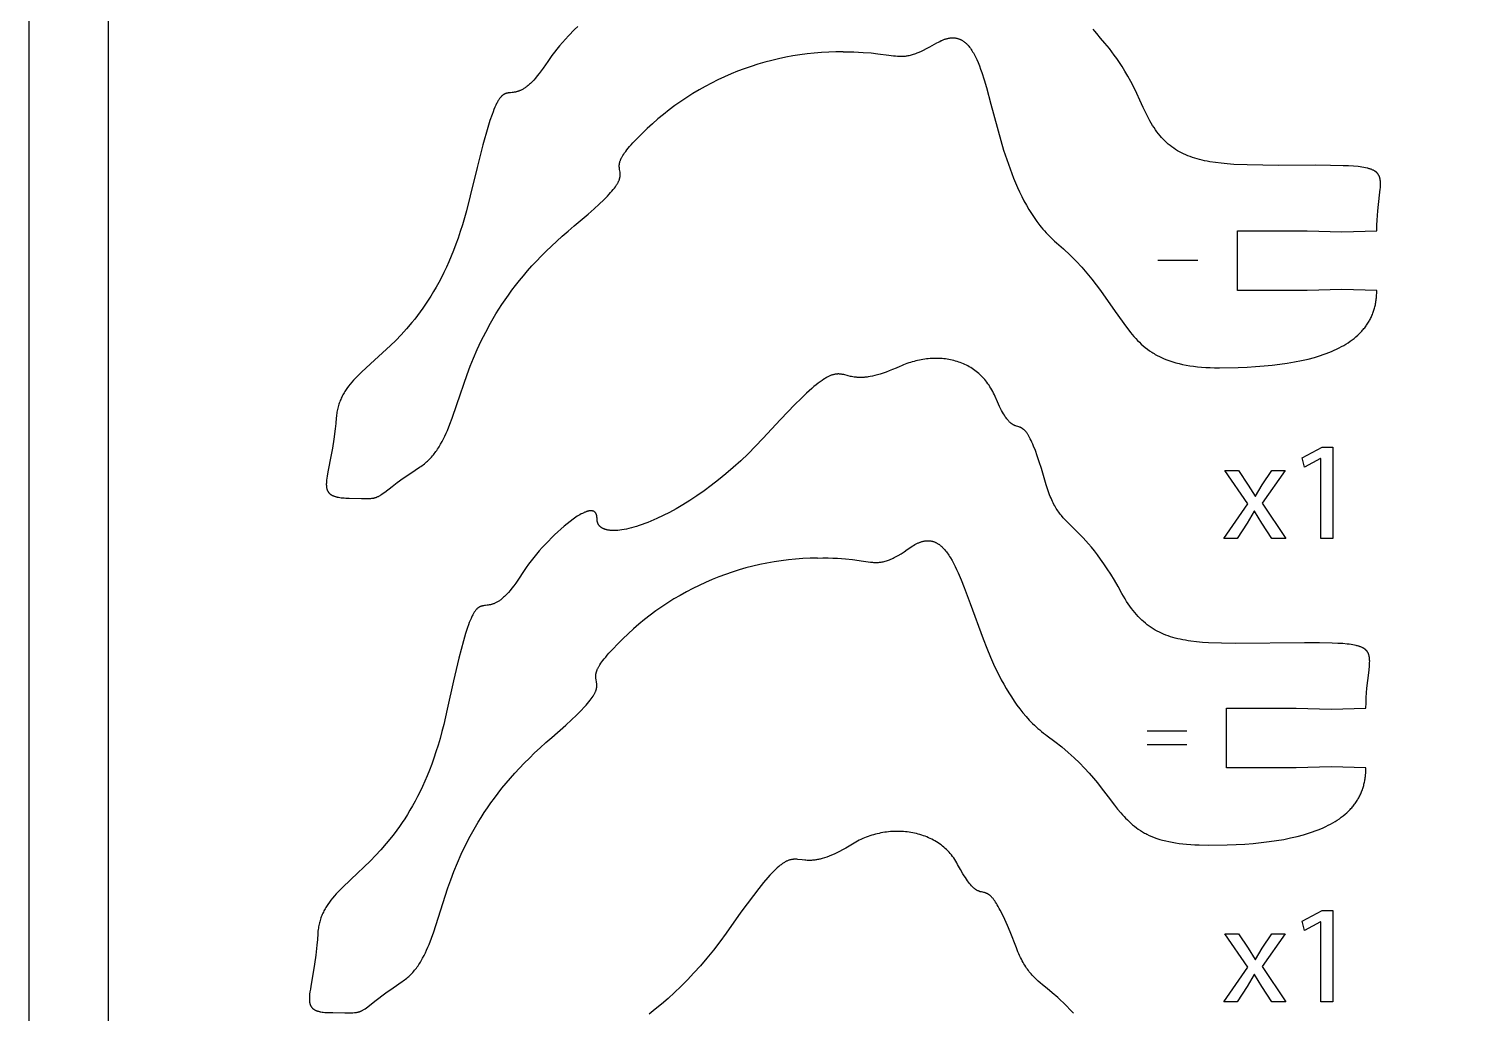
# Model space of a CAD drawing. Extents: x 2 to 317, y 2 to 152.
# Drawn here: x 1.8 to 74.8, y 71 to 120.5 of the extents above; entities that cross this region are included whole.
import ezdxf

# ---------------------------------------------------------------- set-up
doc = ezdxf.new("R2010")
doc.units = 0
doc.header["$MEASUREMENT"] = 0
doc.layers.add('DEFAULT', color=18, linetype='CONTINUOUS')

msp = doc.modelspace()

# ---------------------------------------------------------------- linework, layer by layer
at = {"layer": 'DEFAULT', "color": 1}
for p, q in [((62.554, 107.321), (62.554, 110.319)), ((62.554, 110.319), (66.053, 110.319)), ((66.053, 110.319), (67.803, 110.27)), ((67.803, 110.27), (69.553, 110.319)), ((66.053, 107.321), (62.554, 107.321)), ((67.803, 107.37), (66.053, 107.321)), ((69.553, 107.321), (67.803, 107.37)), ((62.009, 83.34), (62.009, 86.339)), ((62.009, 86.339), (65.509, 86.339)), ((65.509, 86.339), (67.259, 86.289)), ((67.259, 86.289), (69.008, 86.339)), ((65.509, 83.34), (62.009, 83.34)), ((67.259, 83.389), (65.509, 83.34)), ((69.008, 83.34), (67.259, 83.389))]:
    msp.add_line(p, q, dxfattribs=at)
at = {"layer": 'DEFAULT', "color": 250}
for p, q in [((60.554, 108.819), (58.557, 108.819)), ((60.009, 85.184), (58.012, 85.184)), ((60.009, 84.493), (58.012, 84.493))]:
    msp.add_line(p, q, dxfattribs=at)
at = {"layer": 'DEFAULT', "color": 6}
for p, q in [((63.074, 96.609), (61.917, 98.282)), ((61.917, 98.282), (62.608, 98.282)), ((62.608, 98.282), (63.096, 97.548)), ((64.952, 98.282), (63.787, 96.631)), ((63.801, 97.555), (64.281, 98.282)), ((64.281, 98.282), (64.952, 98.282)), ((63.096, 97.548), (63.441, 96.99)), ((63.462, 96.99), (63.801, 97.555)), ((61.861, 94.866), (63.074, 96.609)), ((63.441, 96.99), (63.462, 96.99)), ((63.787, 96.631), (64.986, 94.866)), ((63.039, 95.636), (62.545, 94.866)), ((63.399, 96.228), (63.039, 95.636)), ((63.413, 96.228), (63.399, 96.228)), ((63.78, 95.636), (63.413, 96.228)), ((64.281, 94.866), (63.78, 95.636)), ((62.545, 94.866), (61.861, 94.866)), ((64.986, 94.866), (64.281, 94.866)), ((63.074, 73.337), (61.917, 75.01)), ((61.917, 75.01), (62.608, 75.01)), ((62.608, 75.01), (63.096, 74.276)), ((64.952, 75.01), (63.787, 73.359)), ((63.801, 74.283), (64.281, 75.01)), ((64.281, 75.01), (64.952, 75.01)), ((63.096, 74.276), (63.441, 73.718)), ((63.462, 73.718), (63.801, 74.283)), ((61.861, 71.594), (63.074, 73.337)), ((63.441, 73.718), (63.462, 73.718)), ((63.787, 73.359), (64.986, 71.594)), ((63.039, 72.364), (62.545, 71.594)), ((63.399, 72.956), (63.039, 72.364)), ((63.413, 72.956), (63.399, 72.956)), ((63.78, 72.364), (63.413, 72.956)), ((64.281, 71.594), (63.78, 72.364)), ((62.545, 71.594), (61.861, 71.594)), ((64.986, 71.594), (64.281, 71.594))]:
    msp.add_line(p, q, dxfattribs=at)
for points in [[(316.836, 1.693), (1.836, 1.693), (1.836, 151.693), (316.836, 151.693)], [(145.836, 7.693), (5.836, 7.693), (5.836, 147.693), (145.836, 147.693)], [(66.736, 98.875), (66.722, 98.875), (65.925, 98.444), (65.804, 98.917), (66.807, 99.454), (67.336, 99.454), (67.336, 94.866), (66.736, 94.866)], [(66.736, 75.603), (66.722, 75.603), (65.925, 75.172), (65.804, 75.645), (66.807, 76.182), (67.336, 76.182), (67.336, 71.594), (66.736, 71.594)]]:
    msp.add_lwpolyline(points, close=True, dxfattribs=at)
at = {"layer": 'DEFAULT', "color": 1}
for points in [[(29.408, 120.582), (29.248, 120.426), (28.935, 120.104), (28.784, 119.941), (28.637, 119.776), (28.495, 119.611), (28.359, 119.447), (28.231, 119.285), (28.11, 119.125), (27.998, 118.969), (27.896, 118.817)], [(57.816, 116.519), (57.653, 116.882), (57.494, 117.219), (57.339, 117.532), (57.188, 117.821), (57.041, 118.088), (56.898, 118.335), (56.759, 118.563), (56.623, 118.773), (56.492, 118.968), (56.364, 119.147), (56.24, 119.314), (56.12, 119.469), (55.891, 119.749), (55.677, 119.999), (55.479, 120.23), (55.385, 120.342), (55.295, 120.454)], [(42.744, 119.306), (43.281, 119.3), (43.745, 119.281), (44.144, 119.251), (44.487, 119.215), (45.042, 119.141), (45.27, 119.111), (45.376, 119.099), (45.478, 119.09), (45.527, 119.087), (45.577, 119.085), (45.625, 119.084), (45.673, 119.084), (45.722, 119.085), (45.77, 119.087), (45.818, 119.09), (45.866, 119.095), (45.915, 119.101), (45.964, 119.108), (46.014, 119.117), (46.065, 119.128), (46.116, 119.14), (46.169, 119.154), (46.222, 119.169), (46.277, 119.187), (46.334, 119.206), (46.392, 119.227), (46.452, 119.25), (46.513, 119.275), (46.643, 119.331), (46.782, 119.397), (46.931, 119.471), (47.091, 119.556), (47.449, 119.757)], [(47.449, 119.757), (47.523, 119.798), (47.595, 119.835), (47.665, 119.869), (47.7, 119.884), (47.734, 119.899), (47.768, 119.913), (47.802, 119.925), (47.835, 119.937), (47.868, 119.948), (47.901, 119.958), (47.933, 119.967), (47.965, 119.976), (47.996, 119.983), (48.027, 119.99), (48.058, 119.995), (48.089, 120), (48.119, 120.004), (48.149, 120.007), (48.178, 120.01), (48.207, 120.011), (48.236, 120.012), (48.265, 120.012), (48.293, 120.011), (48.321, 120.009), (48.349, 120.007), (48.376, 120.004), (48.403, 119.999), (48.43, 119.995), (48.457, 119.989), (48.483, 119.983), (48.509, 119.975), (48.534, 119.967), (48.56, 119.959), (48.585, 119.949), (48.61, 119.939), (48.634, 119.928), (48.659, 119.917), (48.683, 119.904), (48.707, 119.891), (48.73, 119.877), (48.753, 119.863), (48.776, 119.848), (48.799, 119.832), (48.822, 119.815), (48.844, 119.798), (48.866, 119.78), (48.888, 119.761), (48.91, 119.742), (48.931, 119.722), (48.953, 119.701), (48.974, 119.68), (48.994, 119.658), (49.015, 119.635), (49.035, 119.612), (49.056, 119.588), (49.095, 119.539), (49.134, 119.487), (49.173, 119.432), (49.21, 119.375), (49.247, 119.316), (49.283, 119.255), (49.319, 119.191), (49.354, 119.125), (49.388, 119.057), (49.455, 118.915), (49.521, 118.765), (49.584, 118.607), (49.646, 118.441), (49.706, 118.269), (49.824, 117.905), (49.939, 117.517), (50.167, 116.681), (50.663, 114.85), (50.805, 114.376), (50.958, 113.901), (51.124, 113.427), (51.304, 112.958), (51.399, 112.727), (51.499, 112.497), (51.603, 112.27), (51.712, 112.046), (51.826, 111.826), (51.945, 111.609), (52.069, 111.396), (52.198, 111.187), (52.333, 110.983), (52.474, 110.784), (52.621, 110.591), (52.697, 110.497), (52.775, 110.404), (52.854, 110.312), (52.935, 110.222), (53.017, 110.134), (53.101, 110.047), (53.187, 109.962), (53.275, 109.879), (53.364, 109.798), (53.456, 109.719)], [(27.896, 118.817), (27.783, 118.649), (27.675, 118.493), (27.571, 118.35), (27.47, 118.218), (27.374, 118.098), (27.281, 117.989), (27.192, 117.89), (27.107, 117.8), (27.065, 117.759), (27.024, 117.72), (26.984, 117.684), (26.945, 117.649), (26.907, 117.616), (26.869, 117.586), (26.833, 117.557), (26.797, 117.53), (26.761, 117.505), (26.727, 117.481), (26.693, 117.46), (26.659, 117.439), (26.626, 117.421), (26.594, 117.403), (26.563, 117.388), (26.532, 117.373), (26.502, 117.36), (26.472, 117.348), (26.443, 117.336), (26.415, 117.327), (26.387, 117.318), (26.359, 117.309), (26.332, 117.302), (26.305, 117.296), (26.279, 117.29), (26.254, 117.285), (26.228, 117.281), (26.204, 117.277), (26.155, 117.27), (26.108, 117.265), (26.018, 117.256), (25.975, 117.252), (25.933, 117.246), (25.912, 117.243), (25.891, 117.24), (25.871, 117.236), (25.85, 117.231), (25.83, 117.226), (25.81, 117.22), (25.8, 117.217), (25.79, 117.214), (25.78, 117.21), (25.77, 117.207), (25.761, 117.203), (25.751, 117.199), (25.741, 117.194), (25.731, 117.189), (25.721, 117.185), (25.712, 117.179), (25.702, 117.174), (25.692, 117.168), (25.682, 117.162), (25.673, 117.156), (25.663, 117.149), (25.653, 117.143), (25.643, 117.135), (25.634, 117.128), (25.624, 117.12), (25.614, 117.112), (25.604, 117.103), (25.594, 117.095), (25.585, 117.085), (25.575, 117.076), (25.565, 117.066), (25.555, 117.055), (25.535, 117.033), (25.516, 117.01), (25.496, 116.985), (25.475, 116.958), (25.455, 116.929), (25.435, 116.898), (25.414, 116.865), (25.393, 116.83), (25.372, 116.793), (25.351, 116.754), (25.33, 116.713), (25.286, 116.623), (25.241, 116.523), (25.195, 116.414), (25.147, 116.293), (25.098, 116.161), (24.995, 115.861), (24.884, 115.51), (24.635, 114.635), (24.344, 113.503), (24.002, 112.08)], [(66.459, 113.607), (64.61, 113.605), (63.047, 113.625), (62.362, 113.657), (62.042, 113.68), (61.736, 113.709), (61.444, 113.745), (61.165, 113.788), (61.031, 113.812), (60.899, 113.839), (60.771, 113.867), (60.645, 113.898), (60.523, 113.931), (60.403, 113.966), (60.286, 114.004), (60.172, 114.044), (60.06, 114.087), (59.952, 114.133), (59.845, 114.181), (59.741, 114.232), (59.64, 114.286), (59.54, 114.343), (59.443, 114.403), (59.349, 114.467), (59.256, 114.533), (59.165, 114.603), (59.077, 114.676), (58.99, 114.753), (58.905, 114.833), (58.823, 114.917), (58.741, 115.005), (58.662, 115.096), (58.584, 115.192), (58.508, 115.291), (58.433, 115.394), (58.36, 115.502), (58.288, 115.613), (58.217, 115.729), (58.147, 115.85), (58.079, 115.974), (58.012, 116.103), (57.946, 116.237), (57.88, 116.376), (57.816, 116.519)], [(29.226, 110.562), (29.935, 111.159), (30.229, 111.419), (30.486, 111.655), (30.708, 111.869), (30.897, 112.062), (30.98, 112.151), (31.056, 112.236), (31.125, 112.316), (31.188, 112.392), (31.244, 112.464), (31.295, 112.532), (31.339, 112.597), (31.359, 112.628), (31.378, 112.658), (31.396, 112.688), (31.412, 112.716), (31.428, 112.744), (31.442, 112.771), (31.455, 112.798), (31.467, 112.824), (31.478, 112.849), (31.488, 112.873), (31.496, 112.897), (31.504, 112.92), (31.511, 112.943), (31.518, 112.965), (31.523, 112.987), (31.528, 113.008), (31.532, 113.029), (31.535, 113.049), (31.537, 113.069), (31.539, 113.088), (31.541, 113.107), (31.541, 113.126), (31.542, 113.145), (31.541, 113.163), (31.541, 113.181), (31.54, 113.198), (31.538, 113.216), (31.536, 113.233), (31.532, 113.267), (31.521, 113.333), (31.51, 113.4), (31.504, 113.433), (31.499, 113.467), (31.495, 113.502), (31.494, 113.519), (31.493, 113.537), (31.492, 113.555), (31.492, 113.574), (31.492, 113.592), (31.493, 113.611), (31.494, 113.631), (31.496, 113.651), (31.498, 113.671), (31.502, 113.692), (31.505, 113.713), (31.51, 113.734), (31.515, 113.757), (31.521, 113.779), (31.528, 113.802), (31.536, 113.826), (31.545, 113.851), (31.555, 113.876), (31.566, 113.902), (31.577, 113.928), (31.59, 113.955), (31.604, 113.983), (31.62, 114.011), (31.636, 114.041), (31.653, 114.071), (31.672, 114.102), (31.714, 114.167), (31.761, 114.235), (31.814, 114.307), (31.873, 114.383), (31.939, 114.463), (32.011, 114.547), (32.09, 114.637), (32.177, 114.73), (32.373, 114.933)], [(69.553, 110.319), (69.556, 110.593), (69.566, 110.851), (69.582, 111.094), (69.601, 111.323), (69.691, 112.1), (69.725, 112.412), (69.731, 112.483), (69.736, 112.551), (69.738, 112.616), (69.739, 112.679), (69.738, 112.739), (69.737, 112.768), (69.735, 112.796), (69.733, 112.824), (69.73, 112.851), (69.726, 112.878), (69.722, 112.903), (69.717, 112.929), (69.712, 112.953), (69.705, 112.977), (69.698, 113.001), (69.695, 113.012), (69.691, 113.024), (69.687, 113.035), (69.682, 113.046), (69.678, 113.057), (69.673, 113.068), (69.668, 113.079), (69.663, 113.089), (69.658, 113.099), (69.653, 113.11), (69.647, 113.12), (69.641, 113.13), (69.635, 113.14), (69.629, 113.149), (69.622, 113.159), (69.615, 113.169), (69.608, 113.178), (69.601, 113.187), (69.594, 113.196), (69.586, 113.205), (69.578, 113.214), (69.57, 113.223), (69.561, 113.231), (69.553, 113.24), (69.544, 113.248), (69.535, 113.256), (69.526, 113.264), (69.516, 113.272), (69.506, 113.28), (69.496, 113.288), (69.486, 113.295), (69.475, 113.303), (69.464, 113.31), (69.453, 113.317), (69.441, 113.325), (69.43, 113.332), (69.406, 113.345), (69.38, 113.358), (69.354, 113.371), (69.326, 113.384), (69.297, 113.396), (69.267, 113.407), (69.236, 113.418), (69.204, 113.429), (69.17, 113.439), (69.135, 113.449), (69.099, 113.459), (69.061, 113.468), (68.982, 113.485), (68.897, 113.501), (68.807, 113.516), (68.711, 113.529), (68.609, 113.541), (68.386, 113.561), (68.137, 113.577), (67.861, 113.589), (67.222, 113.603), (66.459, 113.607)], [(24.002, 112.08), (23.813, 111.324), (23.712, 110.964), (23.609, 110.616), (23.502, 110.28), (23.392, 109.955), (23.279, 109.641), (23.164, 109.337), (23.046, 109.044), (22.925, 108.762), (22.803, 108.489), (22.678, 108.225), (22.551, 107.972), (22.423, 107.727), (22.293, 107.49), (22.162, 107.263), (22.029, 107.043), (21.895, 106.832), (21.76, 106.628), (21.625, 106.432), (21.488, 106.243), (21.351, 106.06), (21.214, 105.884), (21.077, 105.715), (20.803, 105.394), (20.529, 105.094), (20.259, 104.814), (19.992, 104.552), (18.987, 103.633), (18.541, 103.221), (18.336, 103.019), (18.239, 102.918), (18.145, 102.817), (18.055, 102.715), (17.969, 102.613), (17.888, 102.509), (17.81, 102.403), (17.773, 102.35), (17.737, 102.296), (17.702, 102.242), (17.669, 102.187), (17.636, 102.132), (17.605, 102.076), (17.575, 102.02), (17.546, 101.962), (17.519, 101.905), (17.493, 101.846), (17.468, 101.786), (17.444, 101.726), (17.422, 101.665), (17.401, 101.603), (17.382, 101.54), (17.364, 101.477), (17.347, 101.412), (17.332, 101.346), (17.319, 101.279), (17.306, 101.211), (17.296, 101.142), (17.287, 101.072), (17.279, 101.001), (17.273, 100.928)], [(21.462, 98.446), (21.523, 98.486), (21.583, 98.528), (21.641, 98.571), (21.697, 98.615), (21.753, 98.66), (21.807, 98.706), (21.859, 98.754), (21.911, 98.802), (21.961, 98.852), (22.01, 98.903), (22.058, 98.955), (22.104, 99.008), (22.15, 99.063), (22.194, 99.118), (22.238, 99.174), (22.28, 99.232), (22.322, 99.29), (22.363, 99.35), (22.402, 99.411), (22.441, 99.473), (22.517, 99.599), (22.589, 99.73), (22.659, 99.865), (22.727, 100.003), (22.792, 100.146), (22.856, 100.292), (22.979, 100.597), (23.097, 100.915), (23.332, 101.594), (23.851, 103.105), (24.005, 103.511), (24.172, 103.927), (24.356, 104.354), (24.557, 104.79), (24.78, 105.234), (25.025, 105.687), (25.157, 105.917), (25.296, 106.148), (25.441, 106.382), (25.593, 106.616), (25.753, 106.853), (25.92, 107.091), (26.096, 107.331), (26.279, 107.573), (26.472, 107.815), (26.673, 108.06), (26.882, 108.305), (27.102, 108.552), (27.331, 108.8), (27.57, 109.049), (27.819, 109.299), (28.078, 109.55), (28.348, 109.802), (28.63, 110.054), (28.922, 110.308), (29.226, 110.562)], [(53.456, 109.719), (53.811, 109.406), (54.14, 109.096), (54.444, 108.789), (54.726, 108.486), (54.987, 108.188), (55.23, 107.894), (55.457, 107.606), (55.669, 107.323), (56.414, 106.259), (56.752, 105.773), (56.919, 105.543), (57.088, 105.322), (57.174, 105.216), (57.26, 105.111), (57.349, 105.01), (57.439, 104.911), (57.53, 104.815), (57.624, 104.721), (57.721, 104.631), (57.82, 104.543), (57.922, 104.458), (58.027, 104.376), (58.135, 104.297), (58.247, 104.221), (58.305, 104.184), (58.363, 104.148), (58.423, 104.113), (58.483, 104.079), (58.545, 104.045), (58.608, 104.013), (58.672, 103.981), (58.737, 103.95), (58.804, 103.92), (58.872, 103.89), (59.011, 103.834), (59.156, 103.781), (59.306, 103.732), (59.462, 103.687), (59.625, 103.645), (59.794, 103.607), (59.969, 103.572), (60.152, 103.542), (60.341, 103.515), (60.538, 103.493), (60.743, 103.474), (60.956, 103.459), (61.176, 103.449), (61.406, 103.442), (61.643, 103.44)], [(61.643, 103.44), (62.583, 103.454), (63.032, 103.472), (63.466, 103.497), (63.886, 103.529), (64.291, 103.569), (64.682, 103.616), (65.058, 103.67), (65.42, 103.732), (65.766, 103.801), (66.098, 103.878), (66.416, 103.962), (66.569, 104.007), (66.718, 104.054), (66.863, 104.103), (67.005, 104.154), (67.143, 104.206), (67.277, 104.261), (67.408, 104.318), (67.535, 104.376), (67.658, 104.437), (67.777, 104.499), (67.892, 104.564), (68.004, 104.63), (68.112, 104.699), (68.215, 104.769), (68.316, 104.842), (68.412, 104.916), (68.504, 104.993), (68.593, 105.071), (68.636, 105.111), (68.678, 105.152), (68.719, 105.193), (68.758, 105.234), (68.797, 105.276), (68.835, 105.319), (68.872, 105.362), (68.909, 105.405), (68.944, 105.449), (68.978, 105.494), (69.011, 105.539), (69.043, 105.585), (69.074, 105.631), (69.105, 105.678), (69.134, 105.725), (69.162, 105.772), (69.189, 105.821), (69.216, 105.869), (69.241, 105.919), (69.265, 105.968), (69.289, 106.019), (69.311, 106.069), (69.332, 106.121), (69.353, 106.173), (69.372, 106.225), (69.391, 106.278), (69.408, 106.331), (69.425, 106.385), (69.44, 106.44), (69.455, 106.495), (69.468, 106.55), (69.481, 106.606), (69.492, 106.663), (69.503, 106.72), (69.512, 106.778), (69.521, 106.836), (69.528, 106.895), (69.535, 106.954), (69.545, 107.074), (69.551, 107.196), (69.553, 107.321)], [(50.376, 101.991), (50.337, 102.079), (50.297, 102.165), (50.255, 102.249), (50.211, 102.33), (50.165, 102.41), (50.118, 102.487), (50.069, 102.562), (50.018, 102.636), (49.966, 102.707), (49.911, 102.776), (49.856, 102.843), (49.799, 102.908), (49.74, 102.971), (49.68, 103.032), (49.618, 103.091), (49.555, 103.147), (49.491, 103.202), (49.425, 103.255), (49.358, 103.305), (49.29, 103.354), (49.221, 103.401), (49.15, 103.445), (49.078, 103.487), (49.005, 103.528), (48.932, 103.566), (48.857, 103.603), (48.781, 103.637), (48.704, 103.669), (48.626, 103.699), (48.547, 103.728), (48.467, 103.754), (48.387, 103.778), (48.306, 103.8), (48.224, 103.821), (48.141, 103.839), (48.058, 103.855), (47.974, 103.869), (47.889, 103.881), (47.804, 103.891), (47.718, 103.899), (47.632, 103.906), (47.545, 103.91), (47.458, 103.912), (47.371, 103.912), (47.283, 103.91), (47.194, 103.907), (47.106, 103.901), (47.017, 103.893), (46.928, 103.883), (46.839, 103.872), (46.75, 103.858), (46.66, 103.842), (46.571, 103.825), (46.481, 103.805), (46.392, 103.783), (46.302, 103.76), (46.213, 103.734), (46.123, 103.707), (46.034, 103.678), (45.945, 103.646), (45.856, 103.613), (45.768, 103.578), (45.679, 103.541), (45.591, 103.502)], [(45.591, 103.502), (45.405, 103.419), (45.228, 103.344), (45.06, 103.277), (44.9, 103.217), (44.749, 103.164), (44.605, 103.118), (44.468, 103.079), (44.339, 103.045), (44.217, 103.017), (44.101, 102.995), (43.991, 102.977), (43.939, 102.97), (43.887, 102.964), (43.838, 102.959), (43.789, 102.955), (43.742, 102.952), (43.696, 102.95), (43.652, 102.949), (43.608, 102.949), (43.566, 102.949), (43.525, 102.951), (43.485, 102.953), (43.445, 102.955), (43.407, 102.958), (43.37, 102.962), (43.299, 102.971), (43.231, 102.982), (43.165, 102.995), (43.103, 103.008), (42.985, 103.037), (42.767, 103.092), (42.715, 103.103), (42.688, 103.108), (42.662, 103.112), (42.636, 103.116), (42.61, 103.12), (42.583, 103.122), (42.557, 103.124), (42.53, 103.126), (42.503, 103.126), (42.476, 103.126), (42.448, 103.125), (42.42, 103.123), (42.392, 103.121), (42.363, 103.117), (42.334, 103.112), (42.304, 103.106), (42.274, 103.099), (42.243, 103.091), (42.211, 103.082), (42.179, 103.072), (42.146, 103.06), (42.112, 103.047), (42.078, 103.032), (42.043, 103.017), (42.006, 102.999), (41.969, 102.981), (41.931, 102.96), (41.892, 102.939), (41.852, 102.915), (41.811, 102.89), (41.768, 102.863), (41.68, 102.804), (41.587, 102.738), (41.489, 102.663), (41.385, 102.581), (41.275, 102.491), (41.159, 102.391), (40.907, 102.164), (40.627, 101.898), (40.315, 101.59), (39.588, 100.836), (38.705, 99.88)], [(52.948, 97.565), (52.706, 98.378), (52.597, 98.719), (52.494, 99.019), (52.398, 99.281), (52.309, 99.508), (52.266, 99.609), (52.224, 99.703), (52.184, 99.789), (52.145, 99.868), (52.107, 99.94), (52.07, 100.006), (52.034, 100.066), (52.016, 100.094), (51.999, 100.121), (51.982, 100.146), (51.965, 100.169), (51.948, 100.192), (51.931, 100.213), (51.915, 100.233), (51.898, 100.252), (51.882, 100.27), (51.866, 100.287), (51.851, 100.303), (51.835, 100.318), (51.819, 100.332), (51.804, 100.345), (51.789, 100.357), (51.773, 100.368), (51.758, 100.379), (51.743, 100.389), (51.728, 100.398), (51.714, 100.407), (51.699, 100.415), (51.684, 100.423), (51.669, 100.43), (51.655, 100.436), (51.64, 100.443), (51.626, 100.448), (51.597, 100.459), (51.568, 100.469), (51.509, 100.487), (51.45, 100.505), (51.42, 100.515), (51.39, 100.526), (51.374, 100.532), (51.359, 100.539), (51.343, 100.545), (51.327, 100.553), (51.311, 100.561), (51.295, 100.569), (51.279, 100.578), (51.263, 100.588), (51.246, 100.598), (51.23, 100.609), (51.213, 100.621), (51.195, 100.634), (51.178, 100.647), (51.161, 100.662), (51.143, 100.677), (51.125, 100.694), (51.106, 100.711), (51.088, 100.729), (51.069, 100.749), (51.05, 100.77), (51.031, 100.792), (51.011, 100.815), (50.991, 100.839), (50.971, 100.865), (50.93, 100.921), (50.887, 100.982), (50.843, 101.05), (50.798, 101.124), (50.751, 101.205), (50.703, 101.293), (50.653, 101.389), (50.601, 101.492), (50.492, 101.724), (50.376, 101.991)], [(17.273, 100.928), (17.25, 100.642), (17.222, 100.368), (17.157, 99.859), (17.082, 99.399), (17.005, 98.985), (16.864, 98.289), (16.812, 98.002), (16.793, 97.873), (16.785, 97.812), (16.78, 97.753), (16.775, 97.696), (16.773, 97.642), (16.772, 97.59), (16.772, 97.565), (16.773, 97.54), (16.774, 97.516), (16.776, 97.492), (16.778, 97.469), (16.781, 97.447), (16.784, 97.425), (16.788, 97.403), (16.792, 97.382), (16.797, 97.361), (16.803, 97.341), (16.806, 97.332), (16.809, 97.322), (16.812, 97.312), (16.816, 97.303), (16.82, 97.293), (16.823, 97.284), (16.827, 97.275), (16.831, 97.266), (16.836, 97.257), (16.84, 97.248), (16.844, 97.24), (16.849, 97.231), (16.854, 97.223), (16.859, 97.215), (16.864, 97.206), (16.87, 97.198), (16.875, 97.19), (16.881, 97.183), (16.887, 97.175), (16.893, 97.167), (16.899, 97.16), (16.906, 97.152), (16.912, 97.145), (16.919, 97.138), (16.926, 97.131), (16.933, 97.124), (16.94, 97.117), (16.948, 97.111), (16.956, 97.104), (16.964, 97.098), (16.972, 97.091), (16.98, 97.085), (16.988, 97.079), (16.997, 97.073), (17.006, 97.067), (17.015, 97.061), (17.024, 97.055), (17.034, 97.05), (17.053, 97.039), (17.073, 97.028), (17.095, 97.018), (17.117, 97.008), (17.139, 96.999), (17.163, 96.99), (17.188, 96.981), (17.213, 96.973), (17.239, 96.965), (17.267, 96.958), (17.295, 96.951), (17.324, 96.944), (17.385, 96.932), (17.45, 96.921), (17.518, 96.912), (17.591, 96.904), (17.668, 96.897), (17.749, 96.892), (17.924, 96.885)], [(38.705, 99.88), (38.336, 99.492), (37.966, 99.121), (37.594, 98.768), (37.222, 98.432), (36.851, 98.113), (36.481, 97.811), (36.114, 97.526), (35.75, 97.259), (35.39, 97.008), (35.036, 96.775), (34.688, 96.558), (34.347, 96.359), (34.014, 96.176), (33.689, 96.01), (33.374, 95.861), (33.07, 95.728), (32.922, 95.668), (32.777, 95.612), (32.636, 95.561), (32.497, 95.513), (32.362, 95.47), (32.23, 95.431), (32.102, 95.396), (31.977, 95.365), (31.856, 95.338), (31.739, 95.315), (31.626, 95.296), (31.517, 95.282), (31.413, 95.272), (31.362, 95.268), (31.312, 95.265), (31.264, 95.264), (31.217, 95.263), (31.17, 95.263), (31.125, 95.265), (31.081, 95.267), (31.039, 95.271), (30.997, 95.275), (30.957, 95.281), (30.918, 95.287), (30.88, 95.295), (30.843, 95.304), (30.825, 95.308), (30.808, 95.313), (30.79, 95.318), (30.774, 95.324), (30.757, 95.329), (30.741, 95.335), (30.725, 95.342), (30.709, 95.348), (30.694, 95.355), (30.679, 95.362), (30.665, 95.369), (30.65, 95.376), (30.636, 95.384), (30.623, 95.392), (30.61, 95.4), (30.597, 95.409), (30.584, 95.417), (30.572, 95.426), (30.56, 95.436), (30.549, 95.445), (30.537, 95.455), (30.527, 95.465), (30.516, 95.475), (30.506, 95.486), (30.496, 95.496), (30.487, 95.507), (30.478, 95.519), (30.469, 95.53), (30.461, 95.542), (30.453, 95.554), (30.446, 95.566), (30.438, 95.578), (30.432, 95.591), (30.425, 95.604), (30.419, 95.617), (30.413, 95.631), (30.408, 95.645), (30.403, 95.659), (30.399, 95.673), (30.395, 95.687), (30.391, 95.702), (30.387, 95.717), (30.384, 95.732), (30.382, 95.748), (30.38, 95.764), (30.378, 95.78), (30.376, 95.796), (30.375, 95.813), (30.375, 95.829), (30.375, 95.846)], [(17.924, 96.885), (18.532, 96.869), (18.755, 96.866), (18.85, 96.868), (18.936, 96.871), (18.976, 96.873), (19.014, 96.876), (19.051, 96.88), (19.086, 96.885), (19.119, 96.89), (19.152, 96.896), (19.183, 96.903), (19.214, 96.911), (19.229, 96.915), (19.244, 96.92), (19.258, 96.925), (19.273, 96.93), (19.287, 96.935), (19.301, 96.94), (19.316, 96.946), (19.33, 96.952), (19.358, 96.965), (19.387, 96.98), (19.415, 96.995), (19.444, 97.011), (19.474, 97.029), (19.504, 97.049), (19.566, 97.091), (19.633, 97.139), (19.706, 97.194), (20.077, 97.479), (20.328, 97.667), (20.636, 97.89), (21.011, 98.148), (21.462, 98.446)], [(56.749, 92.102), (56.556, 92.449), (56.368, 92.771), (56.186, 93.069), (56.011, 93.344), (55.841, 93.597), (55.677, 93.831), (55.518, 94.046), (55.365, 94.244), (55.216, 94.426), (55.073, 94.594), (54.936, 94.749), (54.802, 94.892), (54.55, 95.151), (54.316, 95.382), (54.098, 95.595), (53.995, 95.699), (53.895, 95.802), (53.8, 95.908), (53.708, 96.016), (53.663, 96.071), (53.619, 96.128), (53.576, 96.186), (53.533, 96.246), (53.492, 96.307), (53.451, 96.371), (53.411, 96.437), (53.371, 96.504), (53.332, 96.575), (53.294, 96.648), (53.257, 96.724), (53.22, 96.803), (53.184, 96.885), (53.149, 96.971), (53.114, 97.06), (53.08, 97.153), (53.046, 97.25), (53.013, 97.351), (52.948, 97.565)], [(30.375, 95.846), (30.374, 95.878), (30.373, 95.909), (30.372, 95.924), (30.37, 95.939), (30.369, 95.953), (30.367, 95.966), (30.365, 95.98), (30.362, 95.993), (30.36, 96.006), (30.357, 96.018), (30.354, 96.03), (30.351, 96.042), (30.347, 96.053), (30.343, 96.064), (30.34, 96.075), (30.335, 96.086), (30.331, 96.096), (30.326, 96.105), (30.322, 96.115), (30.316, 96.124), (30.311, 96.133), (30.306, 96.141), (30.3, 96.149), (30.294, 96.157), (30.288, 96.165), (30.282, 96.172), (30.275, 96.179), (30.268, 96.185), (30.261, 96.191), (30.254, 96.197), (30.247, 96.203), (30.239, 96.208), (30.232, 96.213), (30.224, 96.218), (30.216, 96.223), (30.207, 96.227), (30.199, 96.231), (30.19, 96.234), (30.181, 96.237), (30.172, 96.24), (30.163, 96.243), (30.153, 96.245), (30.144, 96.248), (30.134, 96.249), (30.124, 96.251), (30.114, 96.252), (30.103, 96.253), (30.093, 96.254), (30.082, 96.254), (30.071, 96.254), (30.06, 96.254), (30.049, 96.254), (30.038, 96.253), (30.026, 96.252), (30.014, 96.251), (30.003, 96.25), (29.991, 96.248), (29.978, 96.246), (29.966, 96.244), (29.954, 96.242), (29.928, 96.236), (29.902, 96.229), (29.876, 96.221), (29.848, 96.213), (29.821, 96.203), (29.792, 96.193), (29.764, 96.181), (29.734, 96.169), (29.704, 96.156), (29.643, 96.126), (29.58, 96.094), (29.515, 96.058), (29.449, 96.019), (29.381, 95.976), (29.312, 95.931), (29.241, 95.883), (29.169, 95.832), (29.021, 95.722), (28.87, 95.603), (28.716, 95.475), (28.559, 95.338), (28.401, 95.195), (28.243, 95.046), (28.086, 94.891), (27.929, 94.732), (27.622, 94.404), (27.474, 94.237), (27.331, 94.07), (27.192, 93.902), (27.06, 93.735), (26.935, 93.571), (26.817, 93.409), (26.708, 93.25), (26.609, 93.096)], [(41.444, 93.88), (41.723, 93.884), (41.983, 93.883), (42.224, 93.878), (42.449, 93.868), (42.659, 93.856), (42.853, 93.84), (43.202, 93.804), (43.768, 93.725), (44.002, 93.691), (44.11, 93.678), (44.215, 93.668), (44.265, 93.664), (44.315, 93.661), (44.365, 93.66), (44.414, 93.66), (44.463, 93.66), (44.511, 93.663), (44.56, 93.666), (44.609, 93.671), (44.657, 93.678), (44.707, 93.686), (44.756, 93.696), (44.807, 93.708), (44.858, 93.721), (44.91, 93.737), (44.962, 93.754), (45.016, 93.773), (45.072, 93.795), (45.128, 93.819), (45.186, 93.845), (45.246, 93.873), (45.308, 93.904), (45.371, 93.937), (45.505, 94.012), (45.647, 94.097), (45.8, 94.194), (45.964, 94.302), (46.14, 94.424)], [(46.14, 94.424), (46.21, 94.471), (46.278, 94.515), (46.345, 94.554), (46.379, 94.573), (46.412, 94.59), (46.444, 94.606), (46.477, 94.622), (46.509, 94.637), (46.54, 94.65), (46.572, 94.663), (46.603, 94.675), (46.634, 94.686), (46.665, 94.696), (46.696, 94.706), (46.726, 94.714), (46.756, 94.722), (46.785, 94.728), (46.815, 94.734), (46.844, 94.739), (46.873, 94.743), (46.902, 94.746), (46.93, 94.749), (46.958, 94.75), (46.986, 94.751), (47.014, 94.751), (47.042, 94.75), (47.069, 94.748), (47.096, 94.746), (47.123, 94.743), (47.15, 94.738), (47.176, 94.734), (47.203, 94.728), (47.229, 94.721), (47.254, 94.714), (47.28, 94.706), (47.305, 94.698), (47.331, 94.688), (47.356, 94.678), (47.381, 94.667), (47.405, 94.655), (47.43, 94.643), (47.454, 94.63), (47.478, 94.616), (47.502, 94.601), (47.526, 94.586), (47.549, 94.57), (47.573, 94.553), (47.596, 94.536), (47.619, 94.518), (47.642, 94.499), (47.665, 94.48), (47.688, 94.46), (47.71, 94.439), (47.732, 94.418), (47.755, 94.396), (47.799, 94.35), (47.842, 94.301), (47.885, 94.25), (47.927, 94.197), (47.969, 94.141), (48.011, 94.083), (48.052, 94.023), (48.092, 93.961), (48.132, 93.896), (48.212, 93.76), (48.29, 93.616), (48.367, 93.464), (48.443, 93.305), (48.518, 93.138), (48.667, 92.786), (48.815, 92.409), (49.115, 91.596), (49.769, 89.816), (49.952, 89.356), (50.146, 88.895), (50.352, 88.438), (50.572, 87.987), (50.687, 87.764), (50.807, 87.544), (50.931, 87.327), (51.059, 87.114), (51.191, 86.904), (51.328, 86.698), (51.47, 86.497), (51.618, 86.3), (51.77, 86.109), (51.928, 85.923), (52.091, 85.743), (52.175, 85.656), (52.26, 85.57), (52.347, 85.486), (52.435, 85.403), (52.525, 85.323), (52.617, 85.244), (52.71, 85.166), (52.804, 85.091), (52.9, 85.018), (52.998, 84.947)], [(26.609, 93.096), (26.5, 92.926), (26.394, 92.768), (26.293, 92.623), (26.195, 92.489), (26.101, 92.367), (26.011, 92.256), (25.924, 92.155), (25.84, 92.064), (25.799, 92.022), (25.759, 91.983), (25.72, 91.945), (25.682, 91.91), (25.644, 91.876), (25.607, 91.845), (25.571, 91.815), (25.535, 91.788), (25.501, 91.762), (25.466, 91.738), (25.433, 91.715), (25.4, 91.694), (25.368, 91.675), (25.336, 91.657), (25.305, 91.641), (25.274, 91.626), (25.244, 91.612), (25.215, 91.599), (25.186, 91.587), (25.157, 91.577), (25.13, 91.567), (25.102, 91.559), (25.075, 91.551), (25.049, 91.544), (25.023, 91.538), (24.997, 91.532), (24.972, 91.527), (24.948, 91.523), (24.899, 91.515), (24.852, 91.509), (24.763, 91.499), (24.719, 91.493), (24.677, 91.487), (24.656, 91.484), (24.636, 91.48), (24.615, 91.475), (24.595, 91.47), (24.575, 91.465), (24.555, 91.459), (24.545, 91.455), (24.536, 91.452), (24.526, 91.448), (24.516, 91.444), (24.506, 91.44), (24.496, 91.436), (24.487, 91.431), (24.477, 91.426), (24.467, 91.421), (24.458, 91.416), (24.448, 91.41), (24.438, 91.404), (24.429, 91.398), (24.419, 91.392), (24.409, 91.385), (24.4, 91.378), (24.39, 91.37), (24.381, 91.363), (24.371, 91.355), (24.361, 91.346), (24.352, 91.338), (24.342, 91.329), (24.333, 91.319), (24.323, 91.309), (24.313, 91.299), (24.304, 91.289), (24.284, 91.266), (24.265, 91.242), (24.245, 91.217), (24.226, 91.189), (24.206, 91.16), (24.186, 91.129), (24.166, 91.096), (24.146, 91.06), (24.126, 91.023), (24.105, 90.983), (24.085, 90.942), (24.043, 90.851), (24, 90.751), (23.956, 90.64), (23.911, 90.518), (23.864, 90.386), (23.767, 90.084), (23.663, 89.73), (23.432, 88.85), (23.163, 87.713), (22.85, 86.283)], [(65.915, 89.626), (62.458, 89.595), (61.75, 89.601), (61.097, 89.625), (60.79, 89.645), (60.495, 89.672), (60.211, 89.706), (60.074, 89.726), (59.94, 89.748), (59.808, 89.772), (59.679, 89.798), (59.552, 89.827), (59.428, 89.859), (59.307, 89.893), (59.188, 89.929), (59.071, 89.968), (58.956, 90.01), (58.844, 90.055), (58.734, 90.103), (58.627, 90.154), (58.521, 90.209), (58.417, 90.266), (58.315, 90.327), (58.215, 90.391), (58.117, 90.459), (58.021, 90.531), (57.926, 90.606), (57.833, 90.685), (57.742, 90.768), (57.652, 90.855), (57.564, 90.946), (57.477, 91.041), (57.392, 91.141), (57.307, 91.245), (57.224, 91.353), (57.143, 91.466), (57.062, 91.583), (56.982, 91.706), (56.904, 91.833), (56.826, 91.965), (56.749, 92.102)], [(28.103, 84.87), (28.8, 85.481), (29.089, 85.746), (29.34, 85.987), (29.558, 86.205), (29.743, 86.402), (29.825, 86.493), (29.899, 86.579), (29.967, 86.66), (30.028, 86.738), (30.083, 86.811), (30.131, 86.88), (30.175, 86.946), (30.194, 86.977), (30.213, 87.008), (30.23, 87.038), (30.246, 87.067), (30.26, 87.095), (30.274, 87.122), (30.286, 87.149), (30.298, 87.175), (30.308, 87.2), (30.318, 87.225), (30.326, 87.249), (30.334, 87.272), (30.34, 87.295), (30.346, 87.317), (30.351, 87.339), (30.355, 87.36), (30.359, 87.381), (30.361, 87.402), (30.364, 87.421), (30.365, 87.441), (30.366, 87.46), (30.366, 87.479), (30.366, 87.497), (30.366, 87.515), (30.365, 87.533), (30.363, 87.551), (30.361, 87.568), (30.359, 87.585), (30.354, 87.619), (30.342, 87.686), (30.329, 87.752), (30.323, 87.785), (30.318, 87.819), (30.313, 87.853), (30.311, 87.871), (30.31, 87.889), (30.309, 87.907), (30.308, 87.925), (30.308, 87.944), (30.308, 87.963), (30.309, 87.983), (30.311, 88.003), (30.313, 88.023), (30.315, 88.044), (30.319, 88.065), (30.323, 88.087), (30.328, 88.109), (30.333, 88.132), (30.34, 88.155), (30.347, 88.179), (30.356, 88.203), (30.365, 88.229), (30.375, 88.255), (30.387, 88.281), (30.399, 88.309), (30.412, 88.337), (30.427, 88.366), (30.443, 88.395), (30.46, 88.426), (30.478, 88.457), (30.518, 88.523), (30.564, 88.592), (30.616, 88.665), (30.673, 88.742), (30.737, 88.823), (30.808, 88.909), (30.885, 89), (30.97, 89.096), (31.162, 89.302)], [(69.008, 86.339), (69.012, 86.612), (69.022, 86.87), (69.038, 87.113), (69.057, 87.342), (69.147, 88.119), (69.181, 88.431), (69.187, 88.502), (69.191, 88.57), (69.194, 88.636), (69.195, 88.698), (69.194, 88.758), (69.193, 88.787), (69.191, 88.815), (69.189, 88.843), (69.186, 88.87), (69.182, 88.897), (69.178, 88.923), (69.173, 88.948), (69.167, 88.973), (69.161, 88.997), (69.154, 89.02), (69.151, 89.032), (69.147, 89.043), (69.143, 89.054), (69.138, 89.065), (69.134, 89.076), (69.129, 89.087), (69.124, 89.098), (69.119, 89.108), (69.114, 89.119), (69.108, 89.129), (69.103, 89.139), (69.097, 89.149), (69.091, 89.159), (69.084, 89.169), (69.078, 89.178), (69.071, 89.188), (69.064, 89.197), (69.057, 89.206), (69.049, 89.215), (69.042, 89.224), (69.034, 89.233), (69.026, 89.242), (69.017, 89.25), (69.009, 89.259), (69, 89.267), (68.991, 89.275), (68.981, 89.283), (68.972, 89.291), (68.962, 89.299), (68.952, 89.307), (68.941, 89.315), (68.931, 89.322), (68.92, 89.329), (68.909, 89.337), (68.897, 89.344), (68.886, 89.351), (68.861, 89.364), (68.836, 89.378), (68.81, 89.391), (68.782, 89.403), (68.753, 89.415), (68.723, 89.426), (68.692, 89.438), (68.659, 89.448), (68.626, 89.459), (68.591, 89.469), (68.555, 89.478), (68.517, 89.487), (68.438, 89.505), (68.353, 89.52), (68.263, 89.535), (68.167, 89.548), (68.064, 89.56), (67.841, 89.58), (67.593, 89.596), (67.317, 89.608), (66.678, 89.622), (65.915, 89.626)], [(22.85, 86.283), (22.675, 85.524), (22.582, 85.162), (22.485, 84.812), (22.385, 84.474), (22.281, 84.147), (22.175, 83.83), (22.066, 83.525), (21.953, 83.23), (21.839, 82.944), (21.721, 82.669), (21.602, 82.403), (21.48, 82.147), (21.357, 81.9), (21.232, 81.661), (21.105, 81.431), (20.976, 81.209), (20.847, 80.995), (20.716, 80.788), (20.584, 80.589), (20.452, 80.397), (20.319, 80.212), (20.185, 80.034), (20.051, 79.861), (19.783, 79.535), (19.516, 79.23), (19.251, 78.945), (18.989, 78.677), (18.003, 77.739), (17.565, 77.318), (17.364, 77.112), (17.269, 77.009), (17.177, 76.906), (17.089, 76.803), (17.006, 76.698), (16.926, 76.593), (16.851, 76.486), (16.815, 76.432), (16.78, 76.378), (16.746, 76.323), (16.714, 76.267), (16.682, 76.211), (16.652, 76.155), (16.623, 76.098), (16.596, 76.04), (16.569, 75.981), (16.544, 75.922), (16.521, 75.862), (16.498, 75.802), (16.477, 75.74), (16.458, 75.678), (16.44, 75.615), (16.423, 75.55), (16.408, 75.485), (16.394, 75.419), (16.382, 75.352), (16.371, 75.284), (16.361, 75.215), (16.354, 75.144), (16.347, 75.073), (16.343, 75)], [(20.58, 72.602), (20.641, 72.643), (20.699, 72.686), (20.756, 72.73), (20.812, 72.775), (20.867, 72.822), (20.92, 72.869), (20.971, 72.918), (21.022, 72.967), (21.071, 73.018), (21.119, 73.07), (21.165, 73.123), (21.211, 73.177), (21.256, 73.232), (21.299, 73.288), (21.341, 73.345), (21.383, 73.404), (21.423, 73.463), (21.463, 73.524), (21.501, 73.585), (21.539, 73.648), (21.612, 73.776), (21.682, 73.908), (21.749, 74.044), (21.814, 74.184), (21.876, 74.328), (21.937, 74.476), (22.054, 74.782), (22.166, 75.103), (22.387, 75.787), (22.876, 77.307), (23.022, 77.716), (23.181, 78.136), (23.356, 78.566), (23.549, 79.006), (23.763, 79.455), (23.999, 79.912), (24.126, 80.145), (24.26, 80.379), (24.401, 80.615), (24.548, 80.853), (24.704, 81.092), (24.866, 81.334), (25.037, 81.577), (25.216, 81.822), (25.403, 82.069), (25.599, 82.317), (25.804, 82.566), (26.018, 82.817), (26.242, 83.07), (26.476, 83.323), (26.72, 83.578), (26.975, 83.834), (27.24, 84.092), (27.516, 84.35), (27.804, 84.609), (28.103, 84.87)], [(52.998, 84.947), (53.378, 84.667), (53.727, 84.391), (54.048, 84.119), (54.344, 83.851), (54.617, 83.587), (54.868, 83.328), (55.1, 83.074), (55.315, 82.825), (55.516, 82.583), (55.704, 82.346), (56.051, 81.894), (56.374, 81.471), (56.532, 81.271), (56.691, 81.08), (56.771, 80.987), (56.853, 80.897), (56.935, 80.809), (57.019, 80.724), (57.105, 80.64), (57.193, 80.56), (57.283, 80.481), (57.376, 80.406), (57.472, 80.332), (57.571, 80.262), (57.673, 80.194), (57.779, 80.129), (57.833, 80.097), (57.889, 80.066), (57.946, 80.036), (58.003, 80.006), (58.122, 79.949), (58.246, 79.895), (58.374, 79.844), (58.508, 79.796), (58.648, 79.751), (58.794, 79.709), (58.945, 79.67), (59.103, 79.634), (59.268, 79.602), (59.44, 79.572), (59.619, 79.546), (59.806, 79.523), (60, 79.504), (60.203, 79.488), (60.414, 79.476), (60.633, 79.467), (61.099, 79.459)], [(61.099, 79.459), (62.039, 79.474), (62.488, 79.491), (62.922, 79.516), (63.342, 79.549), (63.747, 79.588), (64.138, 79.635), (64.514, 79.689), (64.875, 79.751), (65.222, 79.82), (65.554, 79.897), (65.871, 79.981), (66.024, 80.026), (66.174, 80.073), (66.319, 80.122), (66.461, 80.173), (66.599, 80.226), (66.733, 80.28), (66.864, 80.337), (66.991, 80.396), (67.113, 80.456), (67.233, 80.519), (67.348, 80.583), (67.46, 80.65), (67.567, 80.718), (67.671, 80.789), (67.771, 80.861), (67.868, 80.935), (67.96, 81.012), (68.049, 81.09), (68.091, 81.13), (68.133, 81.171), (68.174, 81.212), (68.214, 81.253), (68.253, 81.295), (68.291, 81.338), (68.328, 81.381), (68.364, 81.425), (68.399, 81.469), (68.434, 81.513), (68.467, 81.558), (68.499, 81.604), (68.53, 81.65), (68.56, 81.697), (68.59, 81.744), (68.618, 81.792), (68.645, 81.84), (68.671, 81.889), (68.697, 81.938), (68.721, 81.988), (68.744, 82.038), (68.767, 82.089), (68.788, 82.14), (68.809, 82.192), (68.828, 82.244), (68.846, 82.297), (68.864, 82.35), (68.88, 82.404), (68.896, 82.459), (68.91, 82.514), (68.924, 82.569), (68.936, 82.626), (68.948, 82.682), (68.958, 82.739), (68.968, 82.797), (68.976, 82.855), (68.984, 82.914), (68.99, 82.973), (69, 83.093), (69.006, 83.216), (69.008, 83.34)], [(48.494, 78.493), (48.447, 78.577), (48.399, 78.659), (48.348, 78.739), (48.295, 78.817), (48.24, 78.892), (48.183, 78.965), (48.124, 79.036), (48.063, 79.104), (48, 79.171), (47.935, 79.235), (47.868, 79.297), (47.799, 79.357), (47.729, 79.414), (47.657, 79.47), (47.584, 79.523), (47.509, 79.574), (47.433, 79.623), (47.355, 79.669), (47.276, 79.714), (47.195, 79.756), (47.114, 79.796), (47.031, 79.834), (46.947, 79.87), (46.861, 79.904), (46.775, 79.935), (46.688, 79.965), (46.6, 79.992), (46.511, 80.017), (46.422, 80.04), (46.331, 80.06), (46.24, 80.079), (46.148, 80.096), (46.056, 80.11), (45.963, 80.122), (45.87, 80.132), (45.776, 80.14), (45.682, 80.146), (45.588, 80.15), (45.493, 80.151), (45.398, 80.151), (45.303, 80.148), (45.208, 80.144), (45.113, 80.137), (45.018, 80.128), (44.923, 80.117), (44.829, 80.104), (44.734, 80.089), (44.64, 80.072), (44.546, 80.052), (44.452, 80.031), (44.359, 80.007), (44.267, 79.982), (44.174, 79.954), (44.083, 79.924), (43.992, 79.893), (43.902, 79.859), (43.813, 79.823), (43.724, 79.785), (43.636, 79.745), (43.549, 79.703), (43.464, 79.659), (43.379, 79.613), (43.295, 79.565), (43.213, 79.515)], [(43.213, 79.515), (43.039, 79.409), (42.873, 79.312), (42.715, 79.223), (42.565, 79.143), (42.421, 79.072), (42.284, 79.007), (42.154, 78.951), (42.03, 78.9), (41.913, 78.857), (41.801, 78.82), (41.694, 78.788), (41.643, 78.774), (41.593, 78.761), (41.544, 78.75), (41.497, 78.74), (41.45, 78.731), (41.405, 78.723), (41.361, 78.716), (41.318, 78.71), (41.276, 78.705), (41.235, 78.701), (41.195, 78.698), (41.156, 78.695), (41.118, 78.694), (41.08, 78.693), (41.008, 78.692), (40.939, 78.695), (40.873, 78.698), (40.809, 78.704), (40.689, 78.717), (40.466, 78.743), (40.412, 78.747), (40.385, 78.749), (40.359, 78.75), (40.333, 78.75), (40.306, 78.75), (40.28, 78.749), (40.253, 78.748), (40.226, 78.746), (40.199, 78.743), (40.172, 78.739), (40.145, 78.735), (40.118, 78.729), (40.09, 78.723), (40.062, 78.716), (40.033, 78.707), (40.005, 78.697), (39.975, 78.687), (39.946, 78.675), (39.916, 78.661), (39.885, 78.647), (39.854, 78.631), (39.822, 78.614), (39.79, 78.595), (39.757, 78.575), (39.723, 78.553), (39.689, 78.529), (39.654, 78.504), (39.618, 78.478), (39.581, 78.449), (39.543, 78.419), (39.505, 78.387), (39.425, 78.317), (39.341, 78.239), (39.254, 78.153), (39.161, 78.058), (39.064, 77.954), (38.962, 77.84), (38.742, 77.583), (38.498, 77.282), (38.229, 76.936), (37.605, 76.094), (36.854, 75.032)], [(51.442, 74.308), (51.13, 75.097), (50.991, 75.426), (50.863, 75.716), (50.745, 75.969), (50.636, 76.188), (50.584, 76.285), (50.534, 76.374), (50.487, 76.457), (50.441, 76.532), (50.397, 76.601), (50.354, 76.663), (50.313, 76.72), (50.293, 76.746), (50.273, 76.771), (50.254, 76.794), (50.235, 76.816), (50.216, 76.837), (50.198, 76.857), (50.18, 76.876), (50.162, 76.893), (50.144, 76.91), (50.127, 76.925), (50.11, 76.939), (50.093, 76.953), (50.076, 76.965), (50.06, 76.977), (50.044, 76.988), (50.027, 76.998), (50.011, 77.007), (49.996, 77.016), (49.98, 77.024), (49.964, 77.031), (49.949, 77.038), (49.934, 77.044), (49.918, 77.05), (49.903, 77.055), (49.888, 77.06), (49.873, 77.065), (49.843, 77.073), (49.813, 77.08), (49.754, 77.093), (49.693, 77.106), (49.662, 77.113), (49.631, 77.122), (49.615, 77.127), (49.599, 77.132), (49.583, 77.137), (49.567, 77.143), (49.55, 77.149), (49.534, 77.156), (49.517, 77.164), (49.5, 77.172), (49.482, 77.181), (49.465, 77.191), (49.447, 77.201), (49.428, 77.212), (49.41, 77.224), (49.391, 77.237), (49.372, 77.251), (49.353, 77.266), (49.333, 77.281), (49.313, 77.298), (49.293, 77.316), (49.272, 77.335), (49.251, 77.355), (49.229, 77.377), (49.207, 77.399), (49.185, 77.423), (49.139, 77.475), (49.091, 77.533), (49.041, 77.596), (48.99, 77.666), (48.936, 77.743), (48.88, 77.826), (48.822, 77.917), (48.761, 78.016), (48.633, 78.237), (48.494, 78.493)], [(16.343, 75), (16.325, 74.714), (16.303, 74.44), (16.249, 73.932), (16.185, 73.474), (16.117, 73.063), (15.993, 72.375), (15.969, 72.229), (15.949, 72.093), (15.934, 71.967), (15.928, 71.907), (15.924, 71.85), (15.921, 71.795), (15.92, 71.743), (15.92, 71.717), (15.921, 71.692), (15.922, 71.668), (15.923, 71.644), (15.925, 71.621), (15.928, 71.598), (15.931, 71.576), (15.934, 71.554), (15.938, 71.533), (15.943, 71.512), (15.948, 71.492), (15.954, 71.472), (15.96, 71.453), (15.963, 71.444), (15.967, 71.435), (15.97, 71.425), (15.974, 71.416), (15.978, 71.407), (15.982, 71.399), (15.986, 71.39), (15.991, 71.382), (15.995, 71.373), (16, 71.365), (16.005, 71.357), (16.01, 71.349), (16.015, 71.341), (16.02, 71.333), (16.026, 71.325), (16.031, 71.318), (16.037, 71.31), (16.043, 71.303), (16.049, 71.296), (16.056, 71.289), (16.062, 71.282), (16.069, 71.275), (16.076, 71.268), (16.083, 71.261), (16.09, 71.255), (16.097, 71.248), (16.105, 71.242), (16.113, 71.236), (16.12, 71.23), (16.129, 71.224), (16.137, 71.218), (16.145, 71.212), (16.154, 71.206), (16.163, 71.201), (16.172, 71.195), (16.181, 71.19), (16.2, 71.18), (16.22, 71.17), (16.241, 71.16), (16.262, 71.151), (16.285, 71.143), (16.308, 71.134), (16.332, 71.126), (16.357, 71.119), (16.382, 71.112), (16.409, 71.105), (16.437, 71.099), (16.465, 71.093), (16.494, 71.087), (16.556, 71.077), (16.621, 71.069), (16.69, 71.061), (16.763, 71.056), (16.84, 71.051), (16.921, 71.048), (17.096, 71.046)], [(36.854, 75.032), (36.539, 74.599), (36.219, 74.183), (35.896, 73.785), (35.571, 73.404), (35.244, 73.039), (34.917, 72.692), (34.59, 72.362), (34.263, 72.05), (33.94, 71.755), (33.618, 71.478), (33.301, 71.218), (32.989, 70.976)], [(54.308, 71.026), (54.138, 71.21), (53.975, 71.378), (53.818, 71.533), (53.667, 71.676), (53.522, 71.807), (53.248, 72.043), (52.994, 72.252), (52.759, 72.445), (52.647, 72.54), (52.539, 72.634), (52.435, 72.731), (52.333, 72.83), (52.284, 72.882), (52.235, 72.934), (52.187, 72.989), (52.14, 73.045), (52.093, 73.102), (52.046, 73.162), (52.001, 73.224), (51.956, 73.288), (51.911, 73.355), (51.867, 73.424), (51.823, 73.497), (51.779, 73.572), (51.736, 73.651), (51.694, 73.733), (51.651, 73.819), (51.609, 73.909), (51.567, 74.002), (51.525, 74.1), (51.442, 74.308)], [(17.096, 71.046), (17.704, 71.041), (17.926, 71.039), (18.02, 71.04), (18.105, 71.043), (18.183, 71.047), (18.219, 71.05), (18.253, 71.054), (18.286, 71.059), (18.318, 71.064), (18.349, 71.07), (18.379, 71.077), (18.393, 71.08), (18.408, 71.084), (18.422, 71.089), (18.436, 71.093), (18.45, 71.098), (18.464, 71.103), (18.478, 71.108), (18.492, 71.113), (18.506, 71.119), (18.52, 71.125), (18.547, 71.138), (18.575, 71.152), (18.603, 71.168), (18.631, 71.184), (18.66, 71.202), (18.69, 71.222), (18.721, 71.242), (18.786, 71.288), (18.856, 71.341), (19.218, 71.621), (19.767, 72.033), (20.135, 72.296), (20.58, 72.602)]]:
    msp.add_lwpolyline(points, dxfattribs=at)
for centre, radius, start, end in [((42.602, 105.16), 14.147, 89.4245, 136.30344), ((41.582, 79.734), 14.146, 90.55752, 137.4404)]:
    msp.add_arc(centre, radius, start, end, dxfattribs=at)

doc.saveas('drawing.dxf')
